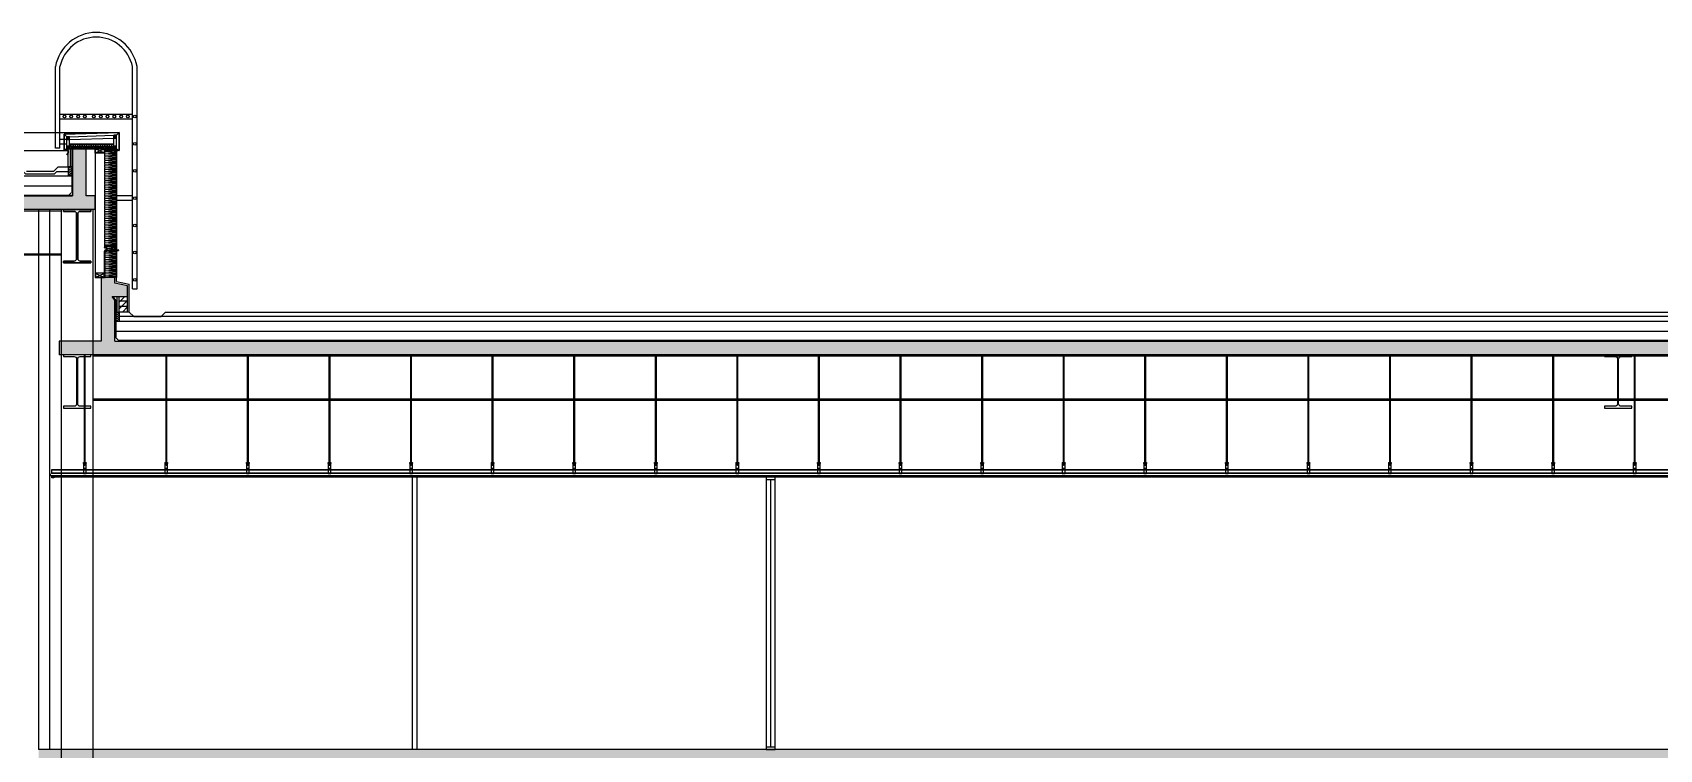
# Model space of a CAD drawing. Header units: millimetres. Extents: x 922366 to 1647943, y -534868 to 518781.
# Drawn here: x 1118545 to 1136494, y 441442 to 449342 of the extents above; entities that cross this region are included whole.
import ezdxf
from ezdxf.xclip import XClip

# ---------------------------------------------------------------- set-up
doc = ezdxf.new("R2010")
doc.units = ezdxf.units.MM
doc.header["$XCLIPFRAME"] = 0
for name, pattern in [('XR-SECTION$0$HID', [2.3, 1.5, -0.8]), ('XR-SECTION$0$HIDDEN', [0.375, 0.25, -0.125]), ('XR-SECTION$0$XR-A-SECTION$0$CEN-OC', [10, 9.25, -0.25, 0.25, -0.25])]:
    doc.linetypes.add(name, pattern=pattern)
for name, color, linetype in [('XR-SECTION$0$0-S-col', 4, 'Continuous'), ('XR-SECTION$0$01FIN', 9, 'Continuous'), ('XR-SECTION$0$01HAT', 8, 'Continuous'), ('XR-SECTION$0$01단열재', 55, 'Continuous'), ('XR-SECTION$0$01하지철물', 8, 'Continuous'), ('XR-SECTION$0$02-PIR', 7, 'Continuous'), ('XR-SECTION$0$09GIRDER', 2, 'Continuous'), ('XR-SECTION$0$0점검사다리', 251, 'Continuous'), ('XR-SECTION$0$161', 161, 'Continuous'), ('XR-SECTION$0$3', 3, 'Continuous'), ('XR-SECTION$0$6', 6, 'Continuous'), ('XR-SECTION$0$7', 7, 'Continuous'), ('XR-SECTION$0$8', 8, 'Continuous'), ('XR-SECTION$0$A-wall-유리파티션', 5, 'Continuous'), ('XR-SECTION$0$BOLT', 8, 'Continuous'), ('XR-SECTION$0$CEILING', 6, 'Continuous'), ('XR-SECTION$0$CON', 2, 'Continuous'), ('XR-SECTION$0$CTR', 1, 'XR-SECTION$0$XR-A-SECTION$0$CEN-OC'), ('XR-SECTION$0$ELE-4', 4, 'Continuous'), ('XR-SECTION$0$ELE-6', 6, 'Continuous'), ('XR-SECTION$0$ELE-8', 8, 'Continuous'), ('XR-SECTION$0$HAT-254', 254, 'Continuous'), ('XR-SECTION$0$Insul', 252, 'Continuous'), ('XR-SECTION$0$PANEL', 6, 'Continuous'), ('XR-SECTION$0$S-253', 253, 'Continuous'), ('XR-SECTION$0$S-STEEL', 2, 'Continuous'), ('XR-SECTION$0$SEC-5', 6, 'Continuous'), ('XR-SECTION$0$STL', 4, 'Continuous'), ('XR-SECTION$0$SYP_INSUL', 252, 'Continuous'), ('XR-SECTION$0$WALL', 2, 'Continuous'), ('XR-SECTION$0$WALL-GLASS', 4, 'Continuous'), ('XR-SECTION$0$X-ER', 15, 'XR-SECTION$0$ER-X'), ('XR-SECTION$0$XR-sec$0$HAT-INS', 250, 'Continuous')]:
    doc.layers.add(name, color=color, linetype=linetype)
doc.styles.add('XR-SECTION$0$Standard', font='malgun.ttf')
doc.linetypes.add('XR-SECTION$0$ER-X', pattern='A,10,-0.8,["X",XR-SECTION$0$Standard,S=0.6,R=0,X=-0.15,Y=-0.3],-0.8', length=11.6)
doc.linetypes.add('XR-SECTION$0$INSUL150', pattern='A,0.00254,-2.54,[134,ltypeshp.shx,S=18.75,R=0,X=-2.54,Y=0],-69.92,[134,ltypeshp.shx,S=18.75,R=180,X=2.54,Y=0],-2.54', length=75.00254)
doc.linetypes.add('XR-SECTION$0$INSUL50', pattern='A,0.00254,-2.54,[134,ltypeshp.shx,S=6.25,R=0,X=-2.54,Y=0],-19.92,[134,ltypeshp.shx,S=6.25,R=180,X=2.54,Y=0],-2.54', length=25.00254)

# ---------------------------------------------------------------- blocks, each defined once
blk = doc.blocks.new('*U259')
at = {"color": 252}
for p, q in [((326, 66), (30890, 66)), ((326, 63), (30890, 63)), ((326, 29), (30890, 29)), ((326, 26), (30890, 26)), ((13440, 84), (13410, 84)), ((13432, 72), (13418, 72)), ((13425, 78), (13425, 66)), ((14340, 84), (14310, 84)), ((14332, 72), (14318, 72)), ((14325, 78), (14325, 66)), ((15240, 84), (15210, 84)), ((15232, 72), (15218, 72)), ((15225, 78), (15225, 66)), ((16140, 84), (16110, 84)), ((16132, 72), (16118, 72)), ((16125, 78), (16125, 66)), ((17040, 84), (17010, 84)), ((17032, 72), (17018, 72)), ((17025, 78), (17025, 66)), ((17940, 84), (17910, 84)), ((17932, 72), (17918, 72)), ((17925, 78), (17925, 66)), ((18840, 84), (18810, 84)), ((18832, 72), (18818, 72)), ((18825, 78), (18825, 66)), ((19740, 84), (19710, 84)), ((19732, 72), (19718, 72)), ((19725, 78), (19725, 66)), ((20640, 84), (20610, 84)), ((20632, 72), (20618, 72)), ((20625, 78), (20625, 66)), ((21540, 84), (21510, 84)), ((21532, 72), (21518, 72)), ((21525, 78), (21525, 66)), ((22440, 84), (22410, 84)), ((22432, 72), (22418, 72)), ((22425, 78), (22425, 66)), ((23340, 84), (23310, 84)), ((23332, 72), (23318, 72)), ((23325, 78), (23325, 66)), ((24240, 84), (24210, 84)), ((24232, 72), (24218, 72)), ((24225, 78), (24225, 66)), ((25140, 84), (25110, 84)), ((25132, 72), (25118, 72)), ((25125, 78), (25125, 66)), ((26040, 84), (26010, 84)), ((26032, 72), (26018, 72)), ((26025, 78), (26025, 66)), ((26940, 84), (26910, 84)), ((26932, 72), (26918, 72)), ((26925, 78), (26925, 66)), ((27840, 84), (27810, 84)), ((27832, 72), (27818, 72)), ((27825, 78), (27825, 66)), ((28740, 84), (28710, 84)), ((28732, 72), (28718, 72)), ((28725, 78), (28725, 66)), ((29640, 84), (29610, 84)), ((29632, 72), (29618, 72)), ((29625, 78), (29625, 66)), ((30540, 84), (30510, 84)), ((30532, 72), (30518, 72)), ((30525, 78), (30525, 66)), ((30890, 66), (30890, 26)), ((30913, 11), (30901, 11)), ((336, -1), (30880, -1)), ((336, -8), (30880, -8)), ((336, -16), (30880, -16)), ((30880, -16), (30880, -1))]:
    blk.add_line(p, q, dxfattribs=at)
for points in [[(13422, 1334), (13422, 114), (13428, 114), (13428, 1334)], [(14322, 1334), (14322, 114), (14328, 114), (14328, 1334)], [(15222, 1334), (15222, 114), (15228, 114), (15228, 1334)], [(16122, 1334), (16122, 114), (16128, 114), (16128, 1334)], [(17022, 1334), (17022, 114), (17028, 114), (17028, 1334)], [(17922, 1334), (17922, 114), (17928, 114), (17928, 1334)], [(18822, 1334), (18822, 114), (18828, 114), (18828, 1334)], [(19722, 1334), (19722, 114), (19728, 114), (19728, 1334)], [(20622, 1334), (20622, 114), (20628, 114), (20628, 1334)], [(21522, 1334), (21522, 114), (21528, 114), (21528, 1334)], [(22422, 1334), (22422, 114), (22428, 114), (22428, 1334)], [(23322, 1334), (23322, 114), (23328, 114), (23328, 1334)], [(24222, 1334), (24222, 114), (24228, 114), (24228, 1334)], [(25122, 1334), (25122, 114), (25128, 114), (25128, 1334)], [(26022, 1334), (26022, 114), (26028, 114), (26028, 1334)], [(26922, 1334), (26922, 114), (26928, 114), (26928, 1334)], [(27822, 1334), (27822, 114), (27828, 114), (27828, 1334)], [(28722, 1334), (28722, 114), (28728, 114), (28728, 1334)], [(29622, 1334), (29622, 114), (29628, 114), (29628, 1334)], [(30522, 1334), (30522, 114), (30528, 114), (30528, 1334)], [(13440, 143), (13439, 145), (13411, 145), (13410, 143), (13410, 138), (13411, 136), (13439, 136), (13440, 138), (13410, 138)], [(13416, 136), (13416, 131), (13434, 131), (13434, 136)], [(14340, 143), (14339, 145), (14311, 145), (14310, 143), (14310, 138), (14311, 136), (14339, 136), (14340, 138), (14310, 138)], [(14316, 136), (14316, 131), (14334, 131), (14334, 136)], [(15240, 143), (15239, 145), (15211, 145), (15210, 143), (15210, 138), (15211, 136), (15239, 136), (15240, 138), (15210, 138)], [(15216, 136), (15216, 131), (15234, 131), (15234, 136)], [(16140, 143), (16139, 145), (16111, 145), (16110, 143), (16110, 138), (16111, 136), (16139, 136), (16140, 138), (16110, 138)], [(16116, 136), (16116, 131), (16134, 131), (16134, 136)], [(17040, 143), (17039, 145), (17011, 145), (17010, 143), (17010, 138), (17011, 136), (17039, 136), (17040, 138), (17010, 138)], [(17016, 136), (17016, 131), (17034, 131), (17034, 136)], [(17940, 143), (17939, 145), (17911, 145), (17910, 143), (17910, 138), (17911, 136), (17939, 136), (17940, 138), (17910, 138)], [(17916, 136), (17916, 131), (17934, 131), (17934, 136)], [(18840, 143), (18839, 145), (18811, 145), (18810, 143), (18810, 138), (18811, 136), (18839, 136), (18840, 138), (18810, 138)], [(18816, 136), (18816, 131), (18834, 131), (18834, 136)], [(19740, 143), (19739, 145), (19711, 145), (19710, 143), (19710, 138), (19711, 136), (19739, 136), (19740, 138), (19710, 138)], [(19716, 136), (19716, 131), (19734, 131), (19734, 136)], [(20640, 143), (20639, 145), (20611, 145), (20610, 143), (20610, 138), (20611, 136), (20639, 136), (20640, 138), (20610, 138)], [(20616, 136), (20616, 131), (20634, 131), (20634, 136)], [(21540, 143), (21539, 145), (21511, 145), (21510, 143), (21510, 138), (21511, 136), (21539, 136), (21540, 138), (21510, 138)], [(21516, 136), (21516, 131), (21534, 131), (21534, 136)], [(22440, 143), (22439, 145), (22411, 145), (22410, 143), (22410, 138), (22411, 136), (22439, 136), (22440, 138), (22410, 138)], [(22416, 136), (22416, 131), (22434, 131), (22434, 136)], [(23340, 143), (23339, 145), (23311, 145), (23310, 143), (23310, 138), (23311, 136), (23339, 136), (23340, 138), (23310, 138)], [(23316, 136), (23316, 131), (23334, 131), (23334, 136)], [(24240, 143), (24239, 145), (24211, 145), (24210, 143), (24210, 138), (24211, 136), (24239, 136), (24240, 138), (24210, 138)], [(24216, 136), (24216, 131), (24234, 131), (24234, 136)], [(25140, 143), (25139, 145), (25111, 145), (25110, 143), (25110, 138), (25111, 136), (25139, 136), (25140, 138), (25110, 138)], [(25116, 136), (25116, 131), (25134, 131), (25134, 136)], [(26040, 143), (26039, 145), (26011, 145), (26010, 143), (26010, 138), (26011, 136), (26039, 136), (26040, 138), (26010, 138)], [(26016, 136), (26016, 131), (26034, 131), (26034, 136)], [(26940, 143), (26939, 145), (26911, 145), (26910, 143), (26910, 138), (26911, 136), (26939, 136), (26940, 138), (26910, 138)], [(26916, 136), (26916, 131), (26934, 131), (26934, 136)], [(27840, 143), (27839, 145), (27811, 145), (27810, 143), (27810, 138), (27811, 136), (27839, 136), (27840, 138), (27810, 138)], [(27816, 136), (27816, 131), (27834, 131), (27834, 136)], [(28740, 143), (28739, 145), (28711, 145), (28710, 143), (28710, 138), (28711, 136), (28739, 136), (28740, 138), (28710, 138)], [(28716, 136), (28716, 131), (28734, 131), (28734, 136)], [(29640, 143), (29639, 145), (29611, 145), (29610, 143), (29610, 138), (29611, 136), (29639, 136), (29640, 138), (29610, 138)], [(29616, 136), (29616, 131), (29634, 131), (29634, 136)], [(30540, 143), (30539, 145), (30511, 145), (30510, 143), (30510, 138), (30511, 136), (30539, 136), (30540, 138), (30510, 138)], [(30516, 136), (30516, 131), (30534, 131), (30534, 136)]]:
    blk.add_lwpolyline(points, dxfattribs=at)
for points in [[(13410, 143), (13440, 143), (13440, 24), (13410, 24)], [(14310, 143), (14340, 143), (14340, 24), (14310, 24)], [(15210, 143), (15240, 143), (15240, 24), (15210, 24)], [(16110, 143), (16140, 143), (16140, 24), (16110, 24)], [(17010, 143), (17040, 143), (17040, 24), (17010, 24)], [(17910, 143), (17940, 143), (17940, 24), (17910, 24)], [(18810, 143), (18840, 143), (18840, 24), (18810, 24)], [(19710, 143), (19740, 143), (19740, 24), (19710, 24)], [(20610, 143), (20640, 143), (20640, 24), (20610, 24)], [(21510, 143), (21540, 143), (21540, 24), (21510, 24)], [(22410, 143), (22440, 143), (22440, 24), (22410, 24)], [(23310, 143), (23340, 143), (23340, 24), (23310, 24)], [(24210, 143), (24240, 143), (24240, 24), (24210, 24)], [(25110, 143), (25140, 143), (25140, 24), (25110, 24)], [(26010, 143), (26040, 143), (26040, 24), (26010, 24)], [(26910, 143), (26940, 143), (26940, 24), (26910, 24)], [(27810, 143), (27840, 143), (27840, 24), (27810, 24)], [(28710, 143), (28740, 143), (28740, 24), (28710, 24)], [(29610, 143), (29640, 143), (29640, 24), (29610, 24)], [(30510, 143), (30540, 143), (30540, 24), (30510, 24)], [(30883, -19), (30864, -19), (30864, -22), (30886, -22), (30886, 0), (30908, 0), (30908, 22), (30905, 22), (30905, 3), (30883, 3)]]:
    blk.add_lwpolyline(points, close=True, dxfattribs=at)
for centre, radius in [((13425, 72), 4.25), ((13425, 72), 3.25), ((14325, 72), 4.25), ((14325, 72), 3.25), ((15225, 72), 4.25), ((15225, 72), 3.25), ((16125, 72), 4.25), ((16125, 72), 3.25), ((17025, 72), 4.25), ((17025, 72), 3.25), ((17925, 72), 4.25), ((17925, 72), 3.25), ((18825, 72), 4.25), ((18825, 72), 3.25), ((19725, 72), 4.25), ((19725, 72), 3.25), ((20625, 72), 4.25), ((20625, 72), 3.25), ((21525, 72), 4.25), ((21525, 72), 3.25), ((22425, 72), 4.25), ((22425, 72), 3.25), ((23325, 72), 4.25), ((23325, 72), 3.25), ((24225, 72), 4.25), ((24225, 72), 3.25), ((25125, 72), 4.25), ((25125, 72), 3.25), ((26025, 72), 4.25), ((26025, 72), 3.25), ((26925, 72), 4.25), ((26925, 72), 3.25), ((27825, 72), 4.25), ((27825, 72), 3.25), ((28725, 72), 4.25), ((28725, 72), 3.25), ((29625, 72), 4.25), ((29625, 72), 3.25), ((30525, 72), 4.25), ((30525, 72), 3.25)]:
    blk.add_circle(centre, radius, dxfattribs=at)
blk = doc.blocks.new('XR-SECTION$0$하지철물')
at = {"layer": 'XR-SECTION$0$01하지철물', "color": 252}
for p, q in [((-50, -50), (50, 0)), ((-50, 0), (50, -50))]:
    blk.add_line(p, q, dxfattribs=at)
for points in [[(-50, -50), (-50, 0), (50, 0), (50, -50)], [(-47, -47), (-47, -3), (47, -3), (47, -47)]]:
    blk.add_lwpolyline(points, close=True, dxfattribs=at)
blk = doc.blocks.new('XR-SECTION$0$STL_30x30')
at = {"layer": 'XR-SECTION$0$CTR', "color": 252}
for p, q in [((2, 28), (28, 2)), ((28, 28), (2, 2))]:
    blk.add_line(p, q, dxfattribs=at)
at = {"layer": 'XR-SECTION$0$ELE-4', "color": 252}
for points in [[(0, 0), (30, 0), (30, 30), (0, 30)], [(2, 2), (28, 2), (28, 28), (2, 28)]]:
    blk.add_lwpolyline(points, close=True, dxfattribs=at)
blk = doc.blocks.new('XR-SECTION$0$CAP-610X200')
at = {"layer": 'XR-SECTION$0$ELE-6', "color": 252}
blk.add_lwpolyline([(-550, -180), (-60, -180), (-60, -130), (-550, -130)], close=True, dxfattribs=at)
at = {"layer": 'XR-SECTION$0$ELE-8', "color": 252}
for p, q in [((-580, -48), (-609, -21)), ((-580, -180), (-580, -49)), ((-550, -48), (-60, -32)), ((-550, -150), (-550, -48)), ((-550, -78), (-59, -62)), ((-550, -150), (-60, -150)), ((-60, -150), (-60, -32)), ((-30, -32), (-1, -1)), ((-30, -180), (-30, -32)), ((-580, -180), (-609, -199)), ((-580, -180), (-30, -180, 0)), ((-30, -180), (-1, -199))]:
    blk.add_line(p, q, dxfattribs=at)
at = {"layer": 'XR-SECTION$0$Insul', "color": 252}
for points in [[(-550, -130, -0.608337), (-538, -144), (-544, -166, 0.524856), (-535, -180, 0.524856), (-526, -166), (-532, -144, -1.449198), (-513, -144), (-519, -166, 0.524856), (-510, -180, 0.524856), (-501, -166), (-507, -144, -1.449198), (-488, -144), (-494, -166, 0.524856), (-485, -180, 0.00003), (-485, -180)], [(-485, -180, 0.524856), (-476, -166), (-482, -144, -1.449198), (-463, -144), (-469, -166, 0.524856), (-460, -180, 0.524856), (-451, -166), (-457, -144, -1.449198), (-438, -144), (-444, -166, 0.524856), (-435, -180, 0.524856), (-426, -166), (-432, -144, -1.449198), (-413, -144), (-419, -166, 0.524856), (-410, -180, 0.524856), (-401, -166), (-407, -144, -1.449198), (-388, -144), (-394, -166, 0.524856), (-385, -180, 0.524856), (-376, -166), (-382, -144, -1.449198), (-363, -144), (-369, -166, 0.524856), (-360, -180, 0.524856), (-351, -166), (-357, -144, -1.449198), (-338, -144), (-344, -166, 0.524856), (-335, -180, 0.524856), (-326, -166), (-332, -144, -1.449198), (-313, -144), (-319, -166, 0.524856), (-310, -180, 0.524856), (-301, -166), (-307, -144, -1.449198), (-288, -144), (-294, -166, 0.524856), (-285, -180, 0.524856), (-276, -166), (-282, -144, -1.449198), (-263, -144), (-269, -166, 0.524856), (-260, -180, 0.524856), (-251, -166), (-257, -144, -1.449198), (-238, -144), (-244, -166, 0.524856), (-235, -180, 0.524856), (-226, -166), (-232, -144, -1.449198), (-213, -144), (-219, -166, 0.524856), (-210, -180, 0.524856), (-201, -166), (-207, -144, -1.449198), (-188, -144), (-194, -166, 0.524856), (-185, -180, 0.524856), (-176, -166), (-182, -144, -1.449198), (-163, -144), (-169, -166, 0.524856), (-160, -180, 0.524856), (-151, -166), (-157, -144, -1.449198), (-138, -144), (-144, -166, 0.524856), (-135, -180, 0.524856), (-126, -166), (-132, -144, -1.449198), (-113, -144), (-119, -166, 0.524856), (-110, -180, 0.524856), (-101, -166), (-107, -144, -1.449198), (-88, -144), (-94, -166, 0.524856), (-85, -180, 0.524856), (-76, -166), (-82, -144, -1.449198), (-63, -144), (-69, -166, 0.524856), (-60, -180, 0.00003), (-60, -180, 0.00003)]]:
    blk.add_lwpolyline(points, format="xyb", dxfattribs=at)
at = {"layer": 'XR-SECTION$0$STL', "color": 252}
blk.add_lwpolyline([(-579, -246), (-565, -225), (-565, -199), (-609, -199), (-609, -21), (-1, -1), (-1, -199), (-30, -196), (-30, -217), (-29, -217), (-29, -197), (0, -200), (0, 0), (-610, -20), (-610, -200), (-566, -200), (-566, -225), (-580, -245), (-579, -246)], dxfattribs=at)
at = {"layer": 'XR-SECTION$0$S-253', "color": 252}
for p in [(-580, -78), (-580, -180), (-60, -62), (-60, -180)]:
    blk.add_blockref('XR-SECTION$0$STL_30x30', p, dxfattribs=at)
blk = doc.blocks.new('XR-SECTION$0$단면사다리 옆면_2')
at = {"layer": 'XR-SECTION$0$0점검사다리', "color": 252}
for p, q in [((-675, -250), (-675, 650)), ((-625, -250), (-625, 650)), ((175, -1800), (175, 650)), ((225, -1800), (225, 650)), ((-625, 125), (175, 125)), ((-625, 75), (175, 75)), ((-625, -150), (-550, -150)), ((-625, -250), (-675, -250)), ((-625, -200), (-550, -200)), ((175, -775), (0, -775)), ((175, -825), (0, -825)), ((175, -1800), (225, -1800))]:
    blk.add_line(p, q, dxfattribs=at)
at = {"layer": 'XR-SECTION$0$0점검사다리', "color": 252, "ltscale": 2}
for centre in [(-575, 100), (-500, 100), (-425, 100), (-350, 100), (-250, 100), (-175, 100), (-100, 100), (-25, 100), (50, 100), (125, 100), (200, 100), (200, -200), (200, -500), (200, -800), (200, -1100), (200, -1400), (200, -1700)]:
    blk.add_circle(centre, 15, dxfattribs=at)
at = {"layer": 'XR-SECTION$0$0점검사다리', "color": 252}
for centre, radius, start, end in [((-225, 568), 458, 10.3889, 169.6111), ((-225, 566), 409, 11.8123, 168.1877)]:
    blk.add_arc(centre, radius, start, end, dxfattribs=at)
blk = doc.blocks.new('XR-SECTION$0$SCW-1')
at = {"layer": 'XR-SECTION$0$BOLT', "color": 252, "linetype": 'XR-SECTION$0$HIDDEN', "ltscale": 0.5}
for p, q in [((150, 3), (150, 9)), ((154, 12), (151, 9)), ((151, 9), (151, 3)), ((151, 3), (154, 0)), ((153, 5), (153, 7)), ((153, 7), (155, 7)), ((155, 5), (153, 5)), ((155, 12), (154, 12)), ((154, 0), (155, 0)), ((155, 7), (155, 12)), ((155, 0), (155, 5))]:
    blk.add_line(p, q, dxfattribs=at)
for points in [[(0, 6), (9, 7), (11, 9), (12, 7), (10, 3)], [(10, 3), (5, 3), (0, 6), (5, 9), (11, 9)], [(150, 3), (10, 3)], [(11, 9), (150, 9)]]:
    blk.add_lwpolyline(points, dxfattribs=at)
for centre, start, end in [((151, 9), 199.4712, 340.5288), ((151, 3), 19.4712, 160.5288)]:
    blk.add_arc(centre, 0.6, start, end, dxfattribs=at)
blk = doc.blocks.new('XR-SECTION$0$PANEL-135')
at = {"layer": 'XR-SECTION$0$161', "color": 252}
for p, q in [((150, 0), (0, 0)), ((150, -1000), (0, -1000))]:
    blk.add_line(p, q, dxfattribs=at)
at = {"layer": 'XR-SECTION$0$BOLT', "color": 252, "linetype": 'XR-SECTION$0$HIDDEN', "ltscale": 0.5}
for p, q in [((38, 20), (41, 17)), ((38, 19), (41, 16)), ((38, 9), (41, 12)), ((38, 8), (41, 11)), ((38, 6), (41, 3)), ((38, 5), (41, 2)), ((41, 17), (41, 11)), ((41, 3), (41, -3)), ((38, -5), (41, -2)), ((38, -6), (38, -6)), ((39, -6), (41, -3))]:
    blk.add_line(p, q, dxfattribs=at)
at = {"layer": 'XR-SECTION$0$Insul', "color": 252}
for p, q in [((18, -965), (18, -974)), ((32, -965), (18, -965)), ((32, -974), (18, -974)), ((18, -975), (18, -983)), ((32, -975), (18, -975)), ((29, -986), (22, -986)), ((32, -965), (32, -974)), ((32, -975), (32, -983))]:
    blk.add_line(p, q, dxfattribs=at)
for points in [[(135, 39), (136, 39, 0.414214), (136, 39), (136, 39), (136, 40, 0.414214), (133, 43), (128, 43), (121, 43, -0.414214), (120, 44), (120, 44, -0.414214), (121, 45), (134, 45), (135, 44, 0.487928), (136, 44), (136, 44, 0.414214), (134, 46), (82, 46), (41, 46, 0.414214), (39, 44), (39, 44, 0.487928), (39, 44), (41, 45), (54, 45, -0.414214), (54, 44), (54, 44, -0.414214), (54, 43), (46, 43), (41, 43, 0.414214), (38, 40), (38, 39), (38, 39, 0.414214), (38, 39), (39, 39, 0.414214), (40, 39), (40, 39, -0.414214), (41, 41), (46, 41), (55, 41, 0.414214), (56, 43), (56, 44, -0.414214), (57, 45), (82, 45), (118, 45, -0.414214), (118, 44), (118, 43, 0.414214), (120, 41), (128, 41), (133, 41, -0.414214), (135, 39), (135, 39, 0.414214)], [(135, 39), (136, 39, 0.414214), (136, 39), (136, 39), (136, 40, 0.414214), (133, 43), (128, 43), (121, 43, -0.414214), (120, 44), (120, 44, -0.414214), (121, 45), (134, 45), (135, 44, 0.487928), (136, 44), (136, 44, 0.414214), (134, 46), (82, 46), (41, 46, 0.414214), (39, 44), (39, 44, 0.487928), (39, 44), (41, 45), (54, 45, -0.414214), (54, 44), (54, 44, -0.414214), (54, 43), (46, 43), (41, 43, 0.414214), (38, 40), (38, 39), (38, 39, 0.414214), (38, 39), (39, 39, 0.414214), (40, 39), (40, 39, -0.414214), (41, 41), (46, 41), (55, 41, 0.414214), (56, 43), (56, 44, -0.414214), (57, 45), (82, 45), (118, 45, -0.414214), (118, 44), (118, 43, 0.414214), (120, 41), (128, 41), (133, 41, -0.414214), (135, 39), (135, 39, 0.414214)], [(149, -969, -0.414214), (146, -971), (143, -971, -0.414214), (140, -969), (140, -954, 0.414214), (139, -953), (137, -953), (137, -952), (39, -952), (39, -953), (35, -953, 0.414214), (34, -954), (34, -983, -0.414191), (29, -988), (22, -988, -0.414236), (17, -983), (17, -950), (37, -950), (37, -949), (139, -949), (139, -950), (149, -950)], [(149, -969, -0.414214), (146, -971), (143, -971, -0.414214), (140, -969), (140, -954, 0.414214), (139, -953), (137, -953), (137, -952), (39, -952), (39, -953), (35, -953, 0.414214), (34, -954), (34, -983, -0.414191), (29, -988), (22, -988, -0.414236), (17, -983), (17, -950), (37, -950), (37, -949), (139, -949), (139, -950), (149, -950)], [(142, -951), (147, -951), (147, -969, -0.414214), (146, -970), (143, -970, -0.414214), (142, -969)]]:
    blk.add_lwpolyline(points, format="xyb", close=True, dxfattribs=at)
blk.add_lwpolyline([(32, -953), (32, -964), (18, -964), (18, -953)], close=True, dxfattribs=at)
for centre, start, end in [((22, -983), 180, 270.0043), ((29, -983), 270.0043, 0)]:
    blk.add_arc(centre, 3.35, start, end, dxfattribs=at)
at = {"layer": 'XR-SECTION$0$PANEL', "color": 252, "ltscale": 3}
blk.add_line((150, -143), (15, -143), dxfattribs=at)
for points in [[(44, 43), (44, 44), (39, 44, 0.414214), (37, 42), (37, -4, -0.39552), (33, -8), (20, -9, 0.39896), (15, -14), (15, -445), (15, -984, 0.414242), (20, -989), (32, -989, 0.414191), (35, -985), (35, -953), (42, -953), (42, -952), (34, -952), (34, -985, -0.414191), (32, -988), (20, -988, -0.414242), (16, -984), (16, -445), (16, -14, -0.399273), (20, -10), (33, -9, 0.39552), (38, -4), (38, 42, -0.414214), (39, 43), (44, 43)], [(130, 44), (130, 44), (130, 44), (136, 44, -0.414214), (137, 42), (137, 28, 0.414214), (139, 26), (148, 26, -0.414214), (150, 25), (150, -392), (150, -970, -0.414214), (148, -971), (141, -971, -0.414214), (140, -970), (140, -953), (137, -953), (137, -953), (139, -953), (139, -970, 0.414214), (141, -972), (148, -972, 0.414214), (150, -970), (150, -392), (150, 25, 0.414214), (148, 27), (139, 27, -0.414214), (138, 28), (138, 42, 0.414214), (136, 44), (130, 44)]]:
    blk.add_lwpolyline(points, format="xyb", dxfattribs=at)
at = {"layer": 'XR-SECTION$0$SYP_INSUL', "color": 252}
for points in [[(38, 41), (39, 41)], [(38, 39), (38, 39)], [(56, 43), (70, 45)]]:
    blk.add_lwpolyline(points, dxfattribs=at)
at = {"layer": 'XR-SECTION$0$WALL', "color": 252}
blk.add_line((44, 43), (44, 43), dxfattribs=at)
at = {"layer": 'XR-SECTION$0$XR-sec$0$HAT-INS', "color": 252}
for points in [[(38, 21), (137, 30)], [(137, 30), (40, 39)]]:
    blk.add_lwpolyline(points, dxfattribs=at)
for points in [[(147, 26, -0.625476), (140, 10), (38, 19)], [(38, 1), (140, 10, -1), (140, -10), (38, -1)], [(26, -20), (140, -10, -1), (140, -30), (26, -20), (26, -20, 1), (26, -40, 1)], [(16, -12, 0.338737), (26, -20)], [(26, -40), (140, -30, -1), (140, -50), (26, -40), (26, -40, 1), (26, -60, 1)], [(26, -60), (140, -50, -1), (140, -70), (26, -60), (26, -60, 1), (26, -80, 1)], [(26, -80), (140, -70, -1), (140, -90), (26, -80), (26, -80, 1), (26, -100, 1)], [(26, -100), (140, -90, -1), (140, -110), (26, -100), (26, -100, 1), (26, -120, 1)], [(26, -120), (140, -110, -1), (140, -130), (26, -120), (26, -120, 1), (26, -140, 1)], [(26, -140), (140, -130, -1), (140, -150), (26, -140), (26, -140, 1), (26, -160, 1)], [(26, -160), (140, -150, -1), (140, -170), (26, -160), (26, -160, 1), (26, -180, 1)], [(26, -180), (140, -170, -1), (140, -190), (26, -180), (26, -180, 1), (26, -200, 1)], [(26, -200), (140, -190, -1), (140, -210), (26, -200), (26, -200, 1), (26, -220, 1)], [(26, -220), (140, -210, -1), (140, -230), (26, -220), (26, -220, 1), (26, -240, 1)], [(26, -240), (140, -230, -1), (140, -250), (26, -240), (26, -240, 1), (26, -260, 1)], [(26, -260), (140, -250, -1), (140, -270), (26, -260), (26, -260, 1), (26, -280, 1)], [(26, -280), (140, -270, -1), (140, -290), (26, -280), (26, -280, 1), (26, -300, 1)], [(26, -300), (140, -290, -1), (140, -310), (26, -300), (26, -300, 1), (26, -320, 1)], [(26, -320), (140, -310, -1), (140, -330), (26, -320), (26, -320, 1), (26, -340, 1)], [(26, -340), (140, -330, -1), (140, -350), (26, -340), (26, -340, 1), (26, -360, 1)], [(26, -360), (140, -350, -1), (140, -370), (26, -360), (26, -360, 1), (26, -380, 1)], [(26, -380), (140, -370, -1), (140, -390), (26, -380), (26, -380, 1), (26, -400, 1)], [(26, -400), (140, -390, -1), (140, -410), (26, -400), (26, -400, 1), (26, -420, 1)], [(26, -420), (140, -410, -1), (140, -430), (26, -420), (26, -420, 1), (26, -440, 1)], [(26, -440), (140, -430, -1), (140, -450), (26, -440), (26, -440, 1), (26, -460, 1)], [(26, -460), (140, -450, -1), (140, -470), (26, -460), (26, -460, 1), (26, -480, 1)], [(26, -480), (140, -470, -1), (140, -490), (26, -480), (26, -480, 1), (26, -500, 1)], [(26, -500), (140, -490, -1), (140, -510), (26, -500), (26, -500, 1), (26, -520, 1)], [(26, -520), (140, -510, -1), (140, -530), (26, -520), (26, -520, 1), (26, -540, 1)], [(26, -540), (140, -530, -1), (140, -550), (26, -540), (26, -540, 1), (26, -560, 1)], [(26, -560), (140, -550, -1), (140, -570), (26, -560), (26, -560, 1), (26, -580, 1)], [(26, -580), (140, -570, -1), (140, -590), (26, -580), (26, -580, 1), (26, -600, 1)], [(26, -600), (140, -590, -1), (140, -610), (26, -600), (26, -600, 1), (26, -620, 1)], [(26, -620), (140, -610, -1), (140, -630), (26, -620), (26, -620, 1), (26, -640, 1)], [(26, -640), (140, -630, -1), (140, -650), (26, -640), (26, -640, 1), (26, -660, 1)], [(26, -660), (140, -650, -1), (140, -670), (26, -660), (26, -660, 1), (26, -680, 1)], [(26, -680), (140, -670, -1), (140, -690), (26, -680), (26, -680, 1), (26, -700, 1)], [(26, -700), (140, -690, -1), (140, -710), (26, -700), (26, -700, 1), (26, -720, 1)], [(26, -720), (140, -710, -1), (140, -730), (26, -720), (26, -720, 1), (26, -740, 1)], [(26, -740), (140, -730, -1), (140, -750), (26, -740), (26, -740, 1), (26, -760, 1)], [(26, -760), (140, -750, -1), (140, -770), (26, -760), (26, -760, 1), (26, -780, 1)], [(26, -780), (140, -770, -1), (140, -790), (26, -780), (26, -780, 1), (26, -800, 1)], [(26, -800), (140, -790, -1), (140, -810), (26, -800), (26, -800, 1), (26, -820, 1)], [(26, -820), (140, -810, -1), (140, -830), (26, -820), (26, -820, 1), (26, -840, 1)], [(26, -840), (140, -830, -1), (140, -850), (26, -840), (26, -840, 1), (26, -860, 1)], [(26, -860), (140, -850, -1), (140, -870), (26, -860), (26, -860, 1), (26, -880, 1)], [(26, -880), (140, -870, -1), (140, -890), (26, -880), (26, -880, 1), (26, -900, 1)], [(26, -900), (140, -890, -1), (140, -910), (26, -900), (26, -900, 1), (26, -920, 1)], [(26, -920), (140, -910, -1), (140, -930), (26, -920), (26, -920, 1), (26, -940, 1)], [(129, -949), (26, -940), (26, -940, 0.541794), (17, -954, 0.541794)], [(26, -940), (140, -930, -1), (140, -950), (139, -950)]]:
    blk.add_lwpolyline(points, format="xyb", dxfattribs=at)
at = {"color": 252, "xscale": -1}
blk.add_blockref('XR-SECTION$0$SCW-1', (176, -6), dxfattribs=at)
blk = doc.blocks.new('XR-SECTION$0$PANEL-135T')
at = {"layer": 'XR-SECTION$0$161', "color": 252}
for p, q in [((150, 1100), (0, 1100)), ((150, 0), (0, 0))]:
    blk.add_line(p, q, dxfattribs=at)
at = {"layer": 'XR-SECTION$0$BOLT', "color": 252, "linetype": 'XR-SECTION$0$HIDDEN', "ltscale": 0.5}
for p, q in [((38, 1120), (41, 1117)), ((38, 1119), (41, 1116)), ((38, 1109), (41, 1112)), ((38, 1108), (41, 1111)), ((38, 1106), (41, 1103)), ((38, 1105), (41, 1102)), ((38, 1095), (41, 1098)), ((38, 1094), (38, 1094)), ((39, 1094), (41, 1097)), ((41, 1117), (41, 1111)), ((41, 1103), (41, 1097))]:
    blk.add_line(p, q, dxfattribs=at)
at = {"layer": 'XR-SECTION$0$Insul', "color": 252}
for p, q in [((18, 35), (18, 26)), ((32, 35), (18, 35)), ((32, 26), (18, 26)), ((18, 25), (18, 17)), ((32, 25), (18, 25)), ((29, 14), (22, 14)), ((32, 35), (32, 26)), ((32, 25), (32, 17))]:
    blk.add_line(p, q, dxfattribs=at)
for points in [[(135, 1139), (136, 1139, 0.414214), (136, 1139), (136, 1139), (136, 1140, 0.414214), (133, 1143), (128, 1143), (121, 1143, -0.414214), (120, 1144), (120, 1144, -0.414214), (121, 1145), (134, 1145), (135, 1144, 0.487928), (136, 1144), (136, 1144, 0.414214), (134, 1146), (82, 1146), (41, 1146, 0.414214), (39, 1144), (39, 1144, 0.487928), (39, 1144), (41, 1145), (54, 1145, -0.414214), (54, 1144), (54, 1144, -0.414214), (54, 1143), (46, 1143), (41, 1143, 0.414214), (38, 1140), (38, 1139), (38, 1139, 0.414214), (38, 1139), (39, 1139, 0.414214), (40, 1139), (40, 1139, -0.414214), (41, 1141), (46, 1141), (55, 1141, 0.414214), (56, 1143), (56, 1144, -0.414214), (57, 1145), (82, 1145), (118, 1145, -0.414214), (118, 1144), (118, 1143, 0.414214), (120, 1141), (128, 1141), (133, 1141, -0.414214), (135, 1139), (135, 1139, 0.414214)], [(135, 1139), (136, 1139, 0.414214), (136, 1139), (136, 1139), (136, 1140, 0.414214), (133, 1143), (128, 1143), (121, 1143, -0.414214), (120, 1144), (120, 1144, -0.414214), (121, 1145), (134, 1145), (135, 1144, 0.487928), (136, 1144), (136, 1144, 0.414214), (134, 1146), (82, 1146), (41, 1146, 0.414214), (39, 1144), (39, 1144, 0.487928), (39, 1144), (41, 1145), (54, 1145, -0.414214), (54, 1144), (54, 1144, -0.414214), (54, 1143), (46, 1143), (41, 1143, 0.414214), (38, 1140), (38, 1139), (38, 1139, 0.414214), (38, 1139), (39, 1139, 0.414214), (40, 1139), (40, 1139, -0.414214), (41, 1141), (46, 1141), (55, 1141, 0.414214), (56, 1143), (56, 1144, -0.414214), (57, 1145), (82, 1145), (118, 1145, -0.414214), (118, 1144), (118, 1143, 0.414214), (120, 1141), (128, 1141), (133, 1141, -0.414214), (135, 1139), (135, 1139, 0.414214)], [(149, 31, -0.414214), (146, 29), (143, 29, -0.414214), (140, 31), (140, 46, 0.414214), (139, 47), (137, 47), (137, 48), (39, 48), (39, 47), (35, 47, 0.414214), (34, 46), (34, 17, -0.414191), (29, 12), (22, 12, -0.414236), (17, 17), (17, 50), (37, 50), (37, 51), (139, 51), (139, 50), (149, 50)], [(149, 31, -0.414214), (146, 29), (143, 29, -0.414214), (140, 31), (140, 46, 0.414214), (139, 47), (137, 47), (137, 48), (39, 48), (39, 47), (35, 47, 0.414214), (34, 46), (34, 17, -0.414191), (29, 12), (22, 12, -0.414236), (17, 17), (17, 50), (37, 50), (37, 51), (139, 51), (139, 50), (149, 50)], [(142, 49), (147, 49), (147, 31, -0.414214), (146, 30), (143, 30, -0.414214), (142, 31)]]:
    blk.add_lwpolyline(points, format="xyb", close=True, dxfattribs=at)
blk.add_lwpolyline([(32, 47), (32, 36), (18, 36), (18, 47)], close=True, dxfattribs=at)
for centre, start, end in [((22, 17), 180, 270.0043), ((29, 17), 270.0043, 0)]:
    blk.add_arc(centre, 3.35, start, end, dxfattribs=at)
at = {"layer": 'XR-SECTION$0$PANEL', "color": 252, "ltscale": 3}
for points in [[(44, 1143), (44, 1144), (39, 1144, 0.414214), (37, 1142), (37, 1096, -0.39552), (33, 1092), (20, 1091, 0.39896), (15, 1086), (15, 555), (15, 16, 0.414242), (20, 11), (32, 11, 0.414191), (35, 15), (35, 47), (42, 47), (42, 48), (34, 48), (34, 15, -0.414191), (32, 12), (20, 12, -0.414242), (16, 16), (16, 555), (16, 1086, -0.399273), (20, 1090), (33, 1091, 0.39552), (38, 1096), (38, 1142, -0.414214), (39, 1143), (44, 1143)], [(130, 1144), (130, 1144), (130, 1144), (136, 1144, -0.414214), (137, 1142), (137, 1128, 0.414214), (139, 1126), (148, 1126, -0.414214), (150, 1125), (150, 608), (150, 30, -0.414214), (148, 29), (141, 29, -0.414214), (140, 30), (140, 47), (137, 47), (137, 47), (139, 47), (139, 30, 0.414214), (141, 28), (148, 28, 0.414214), (150, 30), (150, 608), (150, 1125, 0.414214), (148, 1127), (139, 1127, -0.414214), (138, 1128), (138, 1142, 0.414214), (136, 1144), (130, 1144)]]:
    blk.add_lwpolyline(points, format="xyb", dxfattribs=at)
at = {"layer": 'XR-SECTION$0$SYP_INSUL', "color": 252}
for points in [[(38, 1141), (39, 1141)], [(38, 1139), (38, 1139)], [(56, 1143), (70, 1145)]]:
    blk.add_lwpolyline(points, dxfattribs=at)
at = {"layer": 'XR-SECTION$0$WALL', "color": 252}
blk.add_line((44, 1143), (44, 1143), dxfattribs=at)
at = {"layer": 'XR-SECTION$0$XR-sec$0$HAT-INS', "color": 252}
for points in [[(26, 1080), (140, 1090, -1), (140, 1070), (26, 1080), (26, 1080, 1), (26, 1060, 1)], [(147, 1126, -0.625476), (140, 1110), (38, 1119)], [(38, 1101), (140, 1110, -1), (140, 1090), (38, 1099)], [(26, 1060), (140, 1070, -1), (140, 1050), (26, 1060), (26, 1060, 1), (26, 1040, 1)], [(26, 1040), (140, 1050, -1), (140, 1030), (26, 1040), (26, 1040, 1), (26, 1020, 1)], [(26, 1020), (140, 1030, -1), (140, 1010), (26, 1020), (26, 1020, 1), (26, 1000, 1)], [(26, 1000), (140, 1010, -1), (140, 990), (26, 1000), (26, 1000, 1), (26, 980, 1)], [(26, 980), (140, 990, -1), (140, 970), (26, 980), (26, 980, 1), (26, 960, 1)], [(26, 960), (140, 970, -1), (140, 950), (26, 960), (26, 960, 1), (26, 940, 1)], [(26, 940), (140, 950, -1), (140, 930), (26, 940), (26, 940, 1), (26, 920, 1)], [(26, 920), (140, 930, -1), (140, 910), (26, 920), (26, 920, 1), (26, 900, 1)], [(26, 900), (140, 910, -1), (140, 890), (26, 900), (26, 900, 1), (26, 880, 1)], [(26, 880), (140, 890, -1), (140, 870), (26, 880), (26, 880, 1), (26, 860, 1)], [(26, 860), (140, 870, -1), (140, 850), (26, 860), (26, 860, 1), (26, 840, 1)], [(26, 840), (140, 850, -1), (140, 830), (26, 840), (26, 840, 1), (26, 820, 1)], [(26, 820), (140, 830, -1), (140, 810), (26, 820), (26, 820, 1), (26, 800, 1)], [(26, 800), (140, 810, -1), (140, 790), (26, 800), (26, 800, 1), (26, 780, 1)], [(26, 780), (140, 790, -1), (140, 770), (26, 780), (26, 780, 1), (26, 760, 1)], [(26, 760), (140, 770, -1), (140, 750), (26, 760), (26, 760, 1), (26, 740, 1)], [(26, 740), (140, 750, -1), (140, 730), (26, 740), (26, 740, 1), (26, 720, 1)], [(26, 720), (140, 730, -1), (140, 710), (26, 720), (26, 720, 1), (26, 700, 1)], [(26, 700), (140, 710, -1), (140, 690), (26, 700), (26, 700, 1), (26, 680, 1)], [(26, 680), (140, 690, -1), (140, 670), (26, 680), (26, 680, 1), (26, 660, 1)], [(26, 660), (140, 670, -1), (140, 650), (26, 660), (26, 660, 1), (26, 640, 1)], [(26, 640), (140, 650, -1), (140, 630), (26, 640), (26, 640, 1), (26, 620, 1)], [(26, 620), (140, 630, -1), (140, 610), (26, 620), (26, 620, 1), (26, 600, 1)], [(26, 600), (140, 610, -1), (140, 590), (26, 600), (26, 600, 1), (26, 580, 1)], [(26, 580), (140, 590, -1), (140, 570), (26, 580), (26, 580, 1), (26, 560, 1)], [(26, 560), (140, 570, -1), (140, 550), (26, 560), (26, 560, 1), (26, 540, 1)], [(26, 540), (140, 550, -1), (140, 530), (26, 540), (26, 540, 1), (26, 520, 1)], [(26, 520), (140, 530, -1), (140, 510), (26, 520), (26, 520, 1), (26, 500, 1)], [(26, 500), (140, 510, -1), (140, 490), (26, 500), (26, 500, 1), (26, 480, 1)], [(26, 480), (140, 490, -1), (140, 470), (26, 480), (26, 480, 1), (26, 460, 1)], [(26, 460), (140, 470, -1), (140, 450), (26, 460), (26, 460, 1), (26, 440, 1)], [(26, 440), (140, 450, -1), (140, 430), (26, 440), (26, 440, 1), (26, 420, 1)], [(26, 420), (140, 430, -1), (140, 410), (26, 420), (26, 420, 1), (26, 400, 1)], [(26, 400), (140, 410, -1), (140, 390), (26, 400), (26, 400, 1), (26, 380, 1)], [(26, 380), (140, 390, -1), (140, 370), (26, 380), (26, 380, 1), (26, 360, 1)], [(26, 360), (140, 370, -1), (140, 350), (26, 360), (26, 360, 1), (26, 340, 1)], [(26, 340), (140, 350, -1), (140, 330), (26, 340), (26, 340, 1), (26, 320, 1)], [(26, 320), (140, 330, -1), (140, 310), (26, 320), (26, 320, 1), (26, 300, 1)], [(26, 300), (140, 310, -1), (140, 290), (26, 300), (26, 300, 1), (26, 280, 1)], [(26, 280), (140, 290, -1), (140, 270), (26, 280), (26, 280, 1), (26, 260, 1)], [(26, 260), (140, 270, -1), (140, 250), (26, 260), (26, 260, 1), (26, 240, 1)], [(26, 240), (140, 250, -1), (140, 230), (26, 240), (26, 240, 1), (26, 220, 1)], [(26, 220), (140, 230, -1), (140, 210), (26, 220), (26, 220, 1), (26, 200, 1)], [(26, 200), (140, 210, -1), (140, 190), (26, 200), (26, 200, 1), (26, 180, 1)], [(26, 180), (140, 190, -1), (140, 170), (26, 180), (26, 180, 1), (26, 160, 1)], [(26, 160), (140, 170, -1), (140, 150), (26, 160), (26, 160, 1), (26, 140, 1)], [(26, 140), (140, 150, -1), (140, 130), (26, 140), (26, 140, 1), (26, 120, 1)], [(26, 120), (140, 130, -1), (140, 110), (26, 120), (26, 120, 1), (26, 100, 1)], [(26, 100), (140, 110, -1), (140, 90), (26, 100), (26, 100, 1), (26, 80, 1)], [(26, 80), (140, 90, -1), (140, 70), (26, 80), (26, 80, 1), (26, 60, 1)], [(129, 51), (26, 60), (26, 60, 0.541794), (17, 46, 0.541794)], [(26, 60), (140, 70, -1), (140, 50), (139, 50)]]:
    blk.add_lwpolyline(points, format="xyb", dxfattribs=at)
for points in [[(38, 1121), (137, 1130)], [(137, 1130), (40, 1139)]]:
    blk.add_lwpolyline(points, dxfattribs=at)
at = {"color": 252, "xscale": -1}
blk.add_blockref('XR-SECTION$0$SCW-1', (176, 1094), dxfattribs=at)
blk = doc.blocks.new('*U697351')
at = {"layer": 'XR-SECTION$0$A-wall-유리파티션', "color": 252}
for p, q in [((107600, 48803), (107500, 48803)), ((107500, 45863), (107600, 45863))]:
    blk.add_line(p, q, dxfattribs=at)
blk.add_lwpolyline([(107600, 48833), (107500, 48833), (107500, 45833), (107600, 45833), (107600, 48833)], dxfattribs=at)
at = {"layer": 'XR-SECTION$0$WALL-GLASS', "color": 252}
blk.add_line((107550, 45863), (107550, 48803), dxfattribs=at)
blk = doc.blocks.new('XR-SECTION')
at = {"layer": 'XR-SECTION$0$01HAT', "ltscale": 2}
h = blk.add_hatch(dxfattribs=at)
h.set_pattern_fill('ANSI31', color=8, scale=400, style=0)
h.set_pattern_definition([(45, (-568454.4, 255287.283), (-35.355339, 35.355339), [])])
h.paths.add_polyline_path([(223005, 84931.6), (222915, 84931.6), (222915, 84761.6), (223005, 84761.6)])
at = {"layer": 'XR-SECTION$0$HAT-254'}
h = blk.add_hatch(color=8, dxfattribs=at)
h.dxf.hatch_style = 1
h.paths.add_polyline_path([(222550, 86561.6), (222400, 86561.6), (222400, 86041.6), (209500, 86041.6), (209500, 86561.6), (209350, 86561.6), (209350, 86041.6), (209250, 86041.6), (209250, 85891.6), (222650, 85891.6), (222650, 86041.6), (222550, 86041.6)])
h = blk.add_hatch(color=8, dxfattribs=at)
h.dxf.hatch_style = 1
h.paths.add_polyline_path([(252650, 84291.6), (252650, 84441.6), (252550, 84441.6), (252550, 85141.6), (252400, 85141.6), (252400, 85081.6), (252260, 85051.6), (252260, 84931.6), (252430, 84931.6), (252400, 84891.6), (252400, 84441.6), (222865, 84441.6), (222865, 84891.6), (222835, 84931.6), (223005, 84931.6), (223005, 85051.6), (222865, 85081.6), (222865, 85141.6), (222715, 85141.6), (222715, 84441.6), (222250, 84441.6), (222250, 84291.6)])
h = blk.add_hatch(color=8, dxfattribs=at)
h.dxf.hatch_style = 1
h.paths.add_polyline_path([(222025, 79941.6), (222025, 79791.6), (252650, 79791.6), (252650, 79941.6)])
at = {"layer": 'XR-SECTION$0$0-S-col', "color": 8}
blk.add_line((222650, 86511.6), (222650, 85141.6), dxfattribs=at)
blk.add_lwpolyline([(222275, 74441.6), (222625, 74441.6), (222625, 85891.6), (222275, 85891.6)], close=True, dxfattribs=at)
at = {"layer": 'XR-SECTION$0$01FIN', "color": 8}
for p, q in [((222885, 85097.768), (222885, 85141.6)), ((222885, 85097.768), (223025, 85067.768)), ((223025, 84761.6), (223025, 85067.768))]:
    blk.add_line(p, q, dxfattribs=at)
at = {"layer": 'XR-SECTION$0$01HAT', "color": 8}
for p, q in [((223005, 84881.6), (222915, 84881.6)), ((223005, 84821.6), (222915, 84821.6))]:
    blk.add_line(p, q, dxfattribs=at)
at = {"layer": 'XR-SECTION$0$01단열재', "color": 8, "linetype": 'XR-SECTION$0$INSUL50', "ltscale": 0.01}
for p, q in [((222375, 86361.6), (222375, 86561.6)), ((222890, 84761.6), (222890, 84931.6))]:
    blk.add_line(p, q, dxfattribs=at)
at = {"layer": 'XR-SECTION$0$01단열재', "color": 8, "linetype": 'XR-SECTION$0$INSUL150', "ltscale": 0.014}
for p, q in [((209510, 86151.6), (222400, 86151.6)), ((222875, 84551.6), (252390, 84551.6))]:
    blk.add_line(p, q, dxfattribs=at)
at = {"layer": 'XR-SECTION$0$01하지철물', "color": 8}
for p, q in [((222400, 86361.6), (222350, 86361.6)), ((222350, 86361.6), (222350, 86261.6)), ((222350, 86342.396), (222382.006, 86361.6)), ((222350, 86319.945), (222400, 86349.945)), ((222350, 86297.495), (222400, 86327.495)), ((222350, 86275.044), (222400, 86305.044)), ((222400, 86261.6), (222350, 86261.6)), ((222359.006, 86261.6), (222400, 86282.594)), ((209625, 85878.6), (222275, 85878.6)), ((209625, 85404.6), (222275, 85404.6)), ((209625, 85391.6), (222275, 85391.6)), ((222865, 84761.6), (222915, 84761.6)), ((222915, 84719.945), (222865, 84749.945)), ((222915, 84697.495), (222865, 84727.495)), ((222915, 84742.396), (222882.994, 84761.6)), ((222915, 84761.6), (222915, 84661.6)), ((222915, 84675.044), (222865, 84705.044)), ((222905.994, 84661.6), (222865, 84682.594)), ((222865, 84661.6), (222915, 84661.6)), ((222625, 84278.6), (252275, 84278.6)), ((222625, 83804.6), (252275, 83804.6)), ((222625, 83791.6), (252275, 83791.6))]:
    blk.add_line(p, q, dxfattribs=at)
for points in [[(222400, 86361.6), (222350, 86361.6)], [(222865, 84761.6), (222915, 84761.6)]]:
    blk.add_lwpolyline(points, dxfattribs=at)
at = {"layer": 'XR-SECTION$0$02-PIR', "color": 8, "ltscale": 150}
blk.add_line((222415, 86561.6), (222815, 86561.6), dxfattribs=at)
at = {"layer": 'XR-SECTION$0$09GIRDER', "color": 8, "flags": 128}
blk.add_lwpolyline([(222600, 85323.6), (222484, 85323.6, -0.414213562), (222456, 85351.6), (222456, 85843.6, -0.414213562), (222484, 85871.6), (222600, 85871.6), (222600, 85891.6), (222300, 85891.6), (222300, 85871.6), (222416, 85871.6, -0.414213562), (222444, 85843.6), (222444, 85351.6, -0.414213562), (222416, 85323.6), (222300, 85323.6), (222300, 85303.6), (222600, 85303.6), (222600, 85323.6)], format="xyb", dxfattribs=at)
at = {"layer": 'XR-SECTION$0$3', "color": 8}
for p, q in [((222240, 86361.6), (222190, 86311.6)), ((222240, 86361.6), (222350, 86361.6)), ((222190, 86311.6), (221890, 86311.6)), ((223025, 84761.6), (222915, 84761.6)), ((223025, 84761.6), (223075, 84711.6)), ((223375, 84711.6), (223425, 84761.6)), ((223425, 84761.6), (251840, 84761.6)), ((223075, 84711.6), (223375, 84711.6))]:
    blk.add_line(p, q, dxfattribs=at)
at = {"layer": 'XR-SECTION$0$6', "color": 8, "linetype": 'XR-SECTION$0$HID'}
for p, q in [((222390, 86561.6), (222390, 86081.6)), ((209540, 86051.6), (222400, 86051.6)), ((222360, 86051.6), (222390, 86081.6)), ((222875, 84894.933), (222847.5, 84931.6)), ((222875, 84894.933), (222875, 84481.6)), ((222905, 84451.6), (222875, 84481.6)), ((222905, 84451.6), (252360, 84451.6))]:
    blk.add_line(p, q, dxfattribs=at)
at = {"layer": 'XR-SECTION$0$7', "color": 8}
for p, q in [((222350, 86361.6), (222350, 86561.6)), ((222915, 84761.6), (222915, 84931.6)), ((223005, 84761.6), (223005, 84931.6))]:
    blk.add_line(p, q, dxfattribs=at)
at = {"layer": 'XR-SECTION$0$8', "color": 8}
for p, q in [((208985, 86741.6), (222915, 86741.6)), ((209595, 86541.6), (222350, 86541.6))]:
    blk.add_line(p, q, dxfattribs=at)
at = {"layer": 'XR-SECTION$0$CON', "color": 8}
for points in [[(209500, 86561.6), (209500, 86041.6), (222400, 86041.6)], [(222650, 85891.6), (222650, 86041.6), (222550, 86041.6), (222550, 86561.6), (222400, 86561.6), (222400, 86041.6)], [(222650, 85891.6), (209250, 85891.6)], [(222865, 84441.6), (252400, 84441.6), (252400, 84891.6), (252430, 84931.6), (252260, 84931.6), (252260, 85051.6), (252400, 85081.6), (252400, 85141.6), (252550, 85141.6), (252550, 84441.6), (252650, 84441.6), (252650, 84291.6), (222250, 84291.6)], [(222865, 84441.6), (222865, 84891.6), (222835, 84931.6), (223005, 84931.6), (223005, 85051.6), (222865, 85081.6), (222865, 85141.6), (222715, 85141.6), (222715, 84441.6)], [(222715, 84441.6), (222250, 84441.6), (222250, 84291.6)], [(222025, 79791.6), (252650, 79791.6), (252650, 79941.6), (222025, 79941.6)]]:
    blk.add_lwpolyline(points, dxfattribs=at)
at = {"layer": 'XR-SECTION$0$ELE-4', "color": 8}
for points in [[(226150, 79941.6), (226150, 82941.6)], [(226200, 79941.6), (226200, 82941.6)]]:
    blk.add_lwpolyline(points, dxfattribs=at)
at = {"layer": 'XR-SECTION$0$ELE-6', "color": 8}
for p, q in [((222025, 85891.6), (222025, 79941.6)), ((222150, 79941.6), (222150, 85891.6))]:
    blk.add_line(p, q, dxfattribs=at)
at = {"layer": 'XR-SECTION$0$S-STEEL', "color": 8, "flags": 128}
for points in [[(222300, 85323.6), (222416, 85323.6, 0.414213562), (222444, 85351.6), (222444, 85843.6, 0.414213562), (222416, 85871.6), (222300, 85871.6), (222300, 85891.6), (222600, 85891.6), (222600, 85871.6), (222484, 85871.6, 0.414213562), (222456, 85843.6), (222456, 85351.6, 0.414213562), (222484, 85323.6), (222600, 85323.6), (222600, 85303.6), (222300, 85303.6), (222300, 85323.6)], [(222600, 83723.6), (222484, 83723.6, -0.414213562), (222456, 83751.6), (222456, 84243.6, -0.414213562), (222484, 84271.6), (222600, 84271.6), (222600, 84291.6), (222300, 84291.6), (222300, 84271.6), (222416, 84271.6, -0.414213562), (222444, 84243.6), (222444, 83751.6, -0.414213562), (222416, 83723.6), (222300, 83723.6), (222300, 83703.6), (222600, 83703.6), (222600, 83723.6)], [(239600, 83723.6), (239484, 83723.6, -0.414213562), (239456, 83751.6), (239456, 84243.6, -0.414213562), (239484, 84271.6), (239600, 84271.6), (239600, 84291.6), (239300, 84291.6), (239300, 84271.6), (239416, 84271.6, -0.414213562), (239444, 84243.6), (239444, 83751.6, -0.414213562), (239416, 83723.6), (239300, 83723.6), (239300, 83703.6), (239600, 83703.6), (239600, 83723.6)]]:
    blk.add_lwpolyline(points, format="xyb", dxfattribs=at)
at = {"layer": 'XR-SECTION$0$SEC-5', "color": 8}
for p, q in [((209510, 86261.6), (222400, 86261.6)), ((222915, 84661.6), (252350, 84661.6))]:
    blk.add_line(p, q, dxfattribs=at)
at = {"layer": 'XR-SECTION$0$X-ER', "color": 8, "ltscale": 0.5}
for points in [[(221854.645, 86311.6), (221879.645, 86286.6), (222200.355, 86286.6), (222225.355, 86311.6), (222350, 86311.6)], [(252350, 84711.6), (252225.355, 84711.6), (252200.355, 84686.6), (251879.645, 84686.6), (251854.645, 84711.6), (222915, 84711.6)]]:
    blk.add_lwpolyline(points, dxfattribs=at)
at = {"layer": 'XR-SECTION$0$0점검사다리', "color": 8}
blk.add_blockref('XR-SECTION$0$단면사다리 옆면_2', (222885, 86816.6), dxfattribs=at)
at = {"layer": 'XR-SECTION$0$7', "color": 8, "rotation": 180}
blk.add_blockref('XR-SECTION$0$하지철물', (222700, 86511.6), dxfattribs=at)
at = {"layer": 'XR-SECTION$0$7', "color": 8, "xscale": -1, "rotation": 180}
blk.add_blockref('XR-SECTION$0$하지철물', (222700, 85141.6), dxfattribs=at)
at = {"layer": 'XR-SECTION$0$CEILING', "color": 8, "lineweight": -3, "xscale": -1}
blk.add_blockref('*U259', (253058.136, 82957.6), dxfattribs=at)
at = {"layer": 'XR-SECTION$0$CON', "color": 8}
ref = blk.add_blockref('XR-SECTION$0$PANEL-135T', (222900, 85441.6), dxfattribs=dict(at, xscale=-1))
XClip(ref).set_block_clipping_path([(0, 0), (149.9999999995, 1120.0000000003)])
ref = blk.add_blockref('XR-SECTION$0$PANEL-135', (222735, 85441.6), dxfattribs=at)
XClip(ref).set_block_clipping_path([(15, -300.0000000019), (177.428083126, 55.1755844313)])
at = {"layer": 'XR-SECTION$0$ELE-6', "color": 8, "rotation": 179.9999932588756}
blk.add_blockref('*U697351', (337649.942, 128774.335), dxfattribs=at)
at = {"layer": 'XR-SECTION$0$PANEL', "color": 8}
blk.add_blockref('XR-SECTION$0$CAP-610X200', (222915, 86741.6), dxfattribs=at)

msp = doc.modelspace()

# ---------------------------------------------------------------- block references
at = {"color": 8}
ref = msp.add_blockref('XR-SECTION', (896587.7, 361500.6), dxfattribs=at)
XClip(ref).set_block_clipping_path([(196275.1863630491, 60324.3691893766), (356196.6508700596, 92929.3341539405)])

doc.saveas('drawing.dxf')
